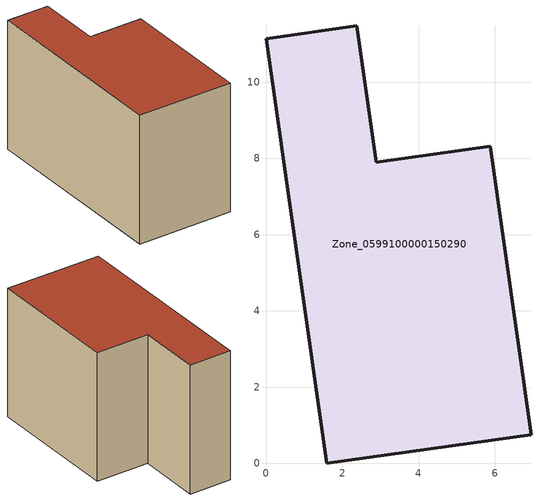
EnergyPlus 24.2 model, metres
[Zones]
Zone_0599100000150290
 floor ground (C_G): 1.59,0 0,11.14 2.38,11.48 2.89,7.89 5.88,8.31 6.95,0.75 z0
 wall outside (C_F): 1.59,0 6.95,0.75 5.88,8.31 2.89,7.89 2.38,11.48 0,11.14 1.59,0 z0:7.32
 roof outside (C_R): 0,11.14 1.59,0 6.95,0.75 5.88,8.31 2.89,7.89 2.38,11.48 z7.32
[BUILDING]
Pand.0599100000150290: North Axis=0; Terrain=City; Loads Convergence Tolerance Value=0.04; Temperature Convergence Tolerance Value=0.4; Solar Distribution=FullExterior; Maximum Number of Warmup Days=25; Minimum Number of Warmup Days=1
[Site:Location]
Rotterdam.The.Hague.AP_ZH_NLD Design_Conditions: Latitude=51.96; Longitude=4.45; Time Zone=1; Elevation=-4.5
[SITE:GROUNDTEMPERATURE:BUILDINGSURFACE]
18, 18, 18, 18, 18, 18, 18, 18, 18, 18, 18, 18
[MATERIAL] Thermal Absorptance=0.9; Solar Absorptance=0.7; Visible Absorptance=0.7
Name | Roughness | Thickness | Conductivity | Density | Specific Heat
G.TC.1946 | MediumSmooth | 0.15 | 1 | 540 | 1210
F.TC.1946 | Rough | 0.3 | 0.857143 | 1920 | 840
R.TC.1946 | MediumRough | 0.2 | 0.909091 | 1500 | 1000
[CONSTRUCTION]
C_G: G.TC.1946
C_F: F.TC.1946
C_R: R.TC.1946
[ZONE]
Zone_0599100000150290: Type=1; Multiplier=1; Ceiling Height=Autocalculate; Volume=Autocalculate; Floor Area=autocalculate; Part of Total Floor Area=Yes
[ZONEINFILTRATION:DESIGNFLOWRATE]
Infil_Zone_0599100000150290: Zone or ZoneList or Space or SpaceList=Zone_0599100000150290; Schedule=AlwaysOn; Design Flow Rate Calculation Method=Flow/Area; Flow Rate per Floor Area=0.003; Constant Term Coefficient=1; Temperature Term Coefficient=0; Velocity Term Coefficient=0; Velocity Squared Term Coefficient=0
[HVACTEMPLATE:ZONE:IDEALLOADSAIRSYSTEM]
Zone_0599100000150290: Maximum Heating Supply Air Temperature=50; Minimum Cooling Supply Air Temperature=13; Maximum Heating Supply Air Humidity Ratio=0.0156; Minimum Cooling Supply Air Humidity Ratio=0.0077; Heating Limit=NoLimit; Cooling Limit=NoLimit; Dehumidification Control Type=ConstantSensibleHeatRatio; Cooling Sensible Heat Ratio=0.7; Dehumidification Setpoint=60; Humidification Control Type=None; Humidification Setpoint=30; Outdoor Air Method=None; Outdoor Air Flow Rate per Person=0.00944; Outdoor Air Flow Rate per Zone Floor Area=0; Outdoor Air Flow Rate per Zone=0; Demand Controlled Ventilation Type=None; Outdoor Air Economizer Type=NoEconomizer; Heat Recovery Type=None; Sensible Heat Recovery Effectiveness=0.7; Latent Heat Recovery Effectiveness=0.65
[ZONECONTROL:THERMOSTAT]
ThermostatControl_Zone_0599100000150290: Zone or ZoneList=Zone_0599100000150290; Control Type Schedule=DualSetpointControlType; Control 1=Thermostat_Zone_0599100000150290; Temperature Difference Between Cutout And Setpoint=0
[THERMOSTATSETPOINT:DUALSETPOINT]
Thermostat_Zone_0599100000150290: Heating Setpoint Temperature Schedule=HeatingSetpoint_Zone_0599100000150290; Cooling Setpoint Temperature Schedule=CoolingSetpoint_Zone_0599100000150290
[SCHEDULE:COMPACT]
HeatingSetpoint_Zone_0599100000150290: Through: 12/31, For: AllDays, Until: 24:00, 21
CoolingSetpoint_Zone_0599100000150290: Through: 12/31, For: AllDays, Until: 24:00, 24
DualSetpointControlType: Through: 12/31, For: AllDays, Until: 24:00, 4
AlwaysOn: Through: 12/31, For: AllDays, Until: 24:00, 1
